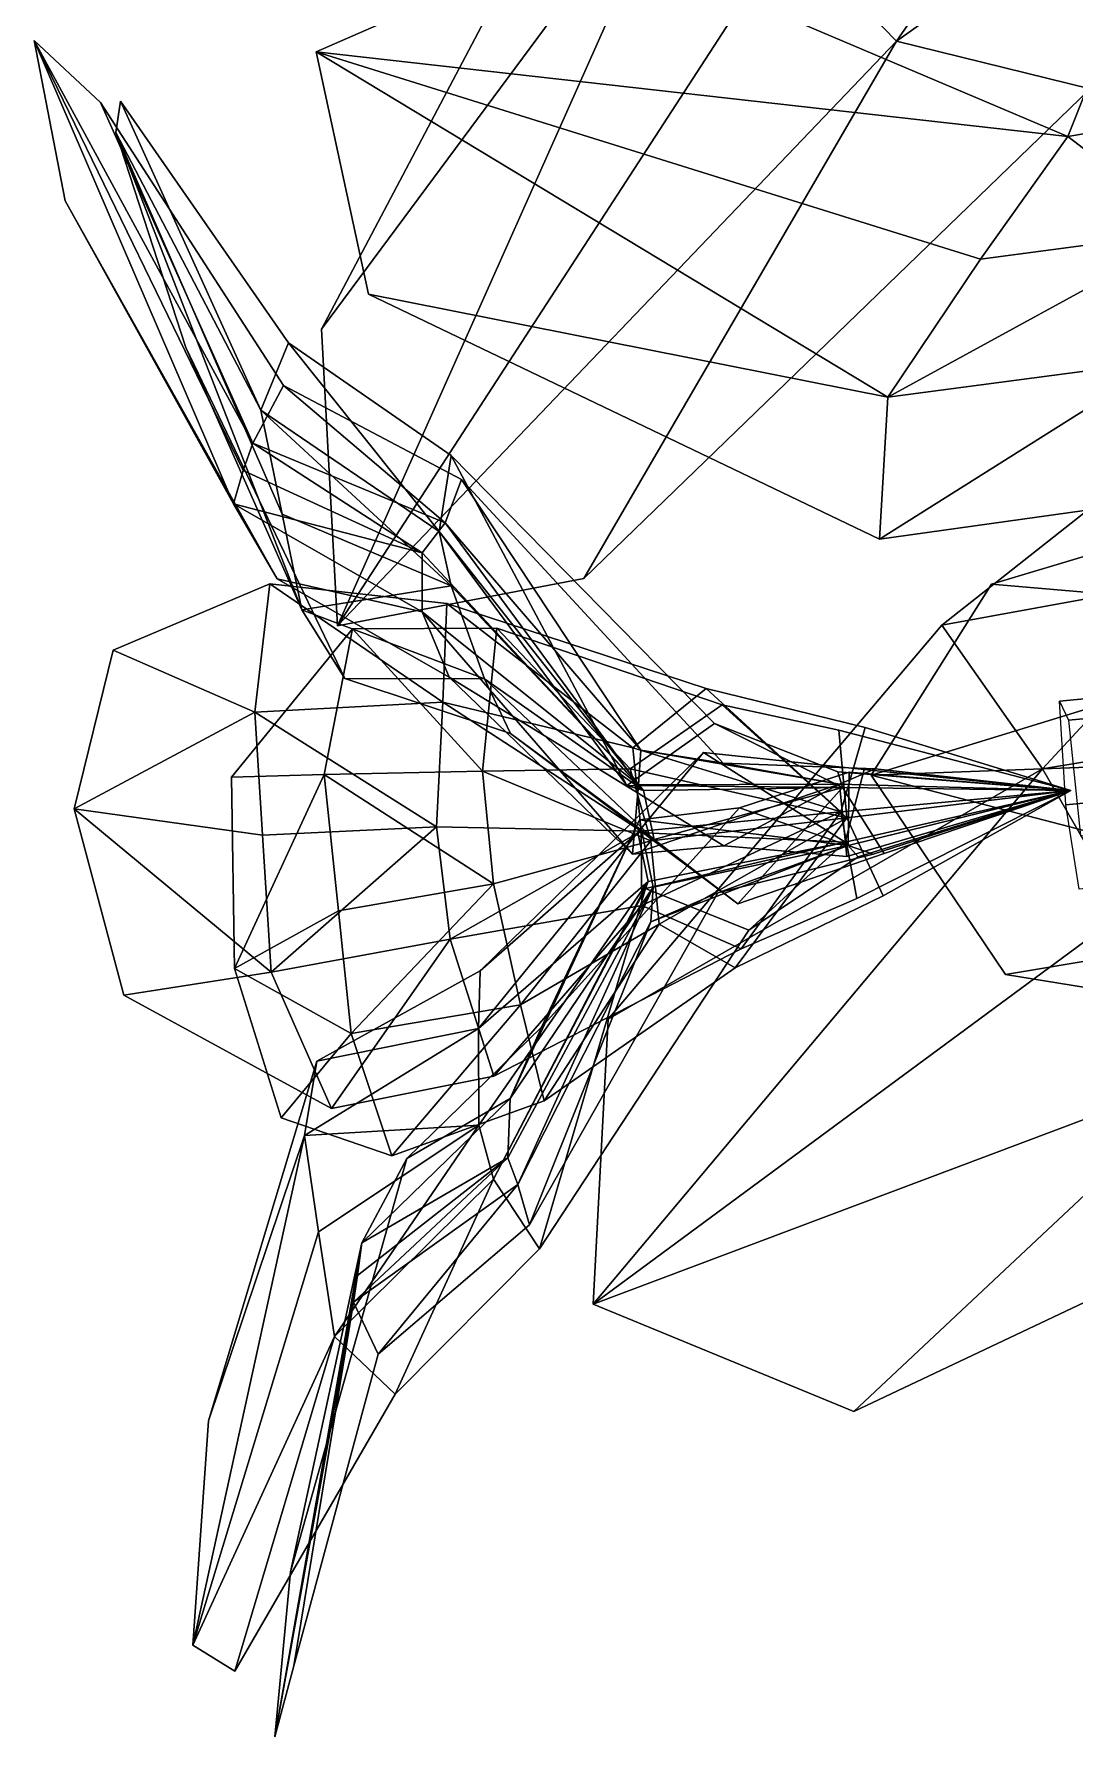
# Model space of a CAD drawing. Header units: metres. Extents: x -488 to 282, y -579 to 399.
# Drawn here: x -404.05 to -375.45, y -85.34 to -38.56 of the extents above; entities that cross this region are included whole.
import ezdxf

# ---------------------------------------------------------------- set-up
doc = ezdxf.new("R2010")
doc.units = ezdxf.units.M

msp = doc.modelspace()

# ---------------------------------------------------------------- linework, layer by layer
at = {"layer": 'coreopsi_1Pdcel', "color": 3}
for points in [[(-364.9411, -58.7016, 264.1075), (-375.6974, -59.7341, 263.4551), (-375.8724, -56.8852, 261.9443), (-365.5642, -55.9185, 262.5925)], [(-365.5642, -55.9185, 262.5925), (-375.8724, -56.8852, 261.9443), (-375.6254, -57.4067, 258.7669), (-365.5926, -56.4804, 259.4125)], [(-365.5926, -56.4804, 259.4125), (-375.6254, -57.4067, 258.7669), (-375.2955, -60.5827, 258.2843), (-364.9873, -59.616, 258.9325)], [(-364.5792, -61.02133, 261.8112), (-375.3355, -62.05378, 261.1589), (-375.6974, -59.7341, 263.4551), (-364.9411, -58.7016, 264.1075)]]:
    msp.add_3dface(points, dxfattribs=at)
at = {"layer": 'coreopsi_1Petal1', "color": 3}
for points in [[(-388.1517, -31.5052, 319.8664), (-396.1495, -46.6648, 324.4638), (-385.9224, -32.8687, 324.9709)], [(-388.1517, -31.5052, 319.8664), (-385.9224, -32.8687, 324.9709), (-396.1495, -46.6648, 324.4638)], [(-383.3131, -35.7159, 329.2098), (-380.3567, -38.754, 333.9284), (-376.0757, -32.5779, 325.2198)], [(-383.3131, -35.7159, 329.2098), (-376.0757, -32.5779, 325.2198), (-380.3567, -38.754, 333.9284)], [(-380.3567, -38.754, 333.9284), (-373.0414, -33.5395, 329.0947), (-376.0757, -32.5779, 325.2198)], [(-380.3567, -38.754, 333.9284), (-376.0757, -32.5779, 325.2198), (-373.0414, -33.5395, 329.0947)], [(-385.9224, -32.8687, 324.9709), (-396.1495, -46.6648, 324.4638), (-395.7099, -54.815, 330.5834)], [(-385.9224, -32.8687, 324.9709), (-395.7099, -54.815, 330.5834), (-396.1495, -46.6648, 324.4638)], [(-383.3131, -35.7159, 329.2098), (-385.9224, -32.8687, 324.9709), (-395.7099, -54.815, 330.5834)], [(-383.3131, -35.7159, 329.2098), (-395.7099, -54.815, 330.5834), (-385.9224, -32.8687, 324.9709)], [(-380.3567, -38.754, 333.9284), (-375.0287, -40.06314, 337.6182), (-373.0414, -33.5395, 329.0947)], [(-380.3567, -38.754, 333.9284), (-373.0414, -33.5395, 329.0947), (-375.0287, -40.06314, 337.6182)], [(-375.6471, -41.3728, 368.5661), (-388.8288, -35.7815, 370.6842), (-396.2972, -39.04853, 367.9615)], [(-375.6471, -41.3728, 368.5661), (-396.2972, -39.04853, 367.9615), (-388.8288, -35.7815, 370.6842)], [(-395.7099, -54.815, 330.5834), (-380.3567, -38.754, 333.9284), (-383.3131, -35.7159, 329.2098)], [(-395.7099, -54.815, 330.5834), (-383.3131, -35.7159, 329.2098), (-380.3567, -38.754, 333.9284)], [(-373.9499, -37.1177, 370.0999), (-388.8288, -35.7815, 370.6842), (-375.6471, -41.3728, 368.5661)], [(-373.9499, -37.1177, 370.0999), (-375.6471, -41.3728, 368.5661), (-388.8288, -35.7815, 370.6842)], [(-369.7207, -40.3629, 363.5027), (-373.9499, -37.1177, 370.0999), (-375.6471, -41.3728, 368.5661)], [(-369.7207, -40.3629, 363.5027), (-375.6471, -41.3728, 368.5661), (-373.9499, -37.1177, 370.0999)], [(-398.0403, -49.8007, 260.831), (-402.2292, -40.4396, 257.9576), (-404.0519, -38.735, 252.1469)], [(-398.0403, -49.8007, 260.831), (-404.0519, -38.735, 252.1469), (-402.2292, -40.4396, 257.9576)], [(-398.3022, -50.5526, 257.3665), (-398.0403, -49.8007, 260.831), (-404.0519, -38.735, 252.1469)], [(-398.3022, -50.5526, 257.3665), (-404.0519, -38.735, 252.1469), (-398.0403, -49.8007, 260.831)], [(-404.0519, -38.735, 252.1469), (-403.1974, -43.1363, 248.6176), (-398.574, -51.4642, 253.5512)], [(-404.0519, -38.735, 252.1469), (-398.574, -51.4642, 253.5512), (-403.1974, -43.1363, 248.6176)], [(-404.0519, -38.735, 252.1469), (-398.574, -51.4642, 253.5512), (-398.3022, -50.5526, 257.3665)], [(-404.0519, -38.735, 252.1469), (-398.3022, -50.5526, 257.3665), (-398.574, -51.4642, 253.5512)], [(-395.7099, -54.815, 330.5834), (-388.9485, -53.518, 336.6929), (-380.3567, -38.754, 333.9284)], [(-395.7099, -54.815, 330.5834), (-380.3567, -38.754, 333.9284), (-388.9485, -53.518, 336.6929)], [(-380.3567, -38.754, 333.9284), (-388.9485, -53.518, 336.6929), (-375.0287, -40.06314, 337.6182)], [(-380.3567, -38.754, 333.9284), (-375.0287, -40.06314, 337.6182), (-388.9485, -53.518, 336.6929)], [(-378.0411, -44.7443, 366.0678), (-375.6471, -41.3728, 368.5661), (-396.2972, -39.04853, 367.9615)], [(-378.0411, -44.7443, 366.0678), (-396.2972, -39.04853, 367.9615), (-375.6471, -41.3728, 368.5661)], [(-396.2972, -39.04853, 367.9615), (-394.863, -45.7021, 364.2459), (-380.5941, -48.5359, 363.2996)], [(-396.2972, -39.04853, 367.9615), (-380.5941, -48.5359, 363.2996), (-394.863, -45.7021, 364.2459)], [(-396.2972, -39.04853, 367.9615), (-380.5941, -48.5359, 363.2996), (-378.0411, -44.7443, 366.0678)], [(-396.2972, -39.04853, 367.9615), (-378.0411, -44.7443, 366.0678), (-380.5941, -48.5359, 363.2996)], [(-397.2007, -48.2133, 263.8989), (-402.2292, -40.4396, 257.9576), (-398.0403, -49.8007, 260.831)], [(-397.2007, -48.2133, 263.8989), (-398.0403, -49.8007, 260.831), (-402.2292, -40.4396, 257.9576)], [(-401.8026, -41.2603, 277.8899), (-401.6737, -40.407, 272.2495), (-397.8203, -48.895, 266.9416)], [(-401.8026, -41.2603, 277.8899), (-397.8203, -48.895, 266.9416), (-401.6737, -40.407, 272.2495)], [(-397.8203, -48.895, 266.9416), (-401.6737, -40.407, 272.2495), (-397.056, -47.04654, 263.3641)], [(-397.8203, -48.895, 266.9416), (-397.056, -47.04654, 263.3641), (-401.6737, -40.407, 272.2495)], [(-372.2475, -43.9719, 361.4522), (-369.7207, -40.3629, 363.5027), (-375.6471, -41.3728, 368.5661)], [(-372.2475, -43.9719, 361.4522), (-375.6471, -41.3728, 368.5661), (-369.7207, -40.3629, 363.5027)], [(-396.6978, -54.382, 271.9095), (-399.8851, -47.1699, 279.0692), (-401.8026, -41.2603, 277.8899)], [(-396.6978, -54.382, 271.9095), (-401.8026, -41.2603, 277.8899), (-399.8851, -47.1699, 279.0692)], [(-397.2351, -51.7508, 269.5805), (-396.6978, -54.382, 271.9095), (-401.8026, -41.2603, 277.8899)], [(-397.2351, -51.7508, 269.5805), (-401.8026, -41.2603, 277.8899), (-396.6978, -54.382, 271.9095)], [(-401.8026, -41.2603, 277.8899), (-397.8203, -48.895, 266.9416), (-397.2351, -51.7508, 269.5805)], [(-401.8026, -41.2603, 277.8899), (-397.2351, -51.7508, 269.5805), (-397.8203, -48.895, 266.9416)], [(-372.2475, -43.9719, 361.4522), (-375.6471, -41.3728, 368.5661), (-378.0411, -44.7443, 366.0678)], [(-372.2475, -43.9719, 361.4522), (-378.0411, -44.7443, 366.0678), (-375.6471, -41.3728, 368.5661)], [(-398.574, -51.4642, 253.5512), (-403.1974, -43.1363, 248.6176), (-397.3723, -53.5223, 250.2166)], [(-398.574, -51.4642, 253.5512), (-397.3723, -53.5223, 250.2166), (-403.1974, -43.1363, 248.6176)], [(-380.5941, -48.5359, 363.2996), (-373.0386, -47.5365, 359.3272), (-372.2475, -43.9719, 361.4522)], [(-380.5941, -48.5359, 363.2996), (-372.2475, -43.9719, 361.4522), (-373.0386, -47.5365, 359.3272)], [(-378.0411, -44.7443, 366.0678), (-380.5941, -48.5359, 363.2996), (-372.2475, -43.9719, 361.4522)], [(-378.0411, -44.7443, 366.0678), (-372.2475, -43.9719, 361.4522), (-380.5941, -48.5359, 363.2996)], [(-380.5941, -48.5359, 363.2996), (-394.863, -45.7021, 364.2459), (-380.8232, -52.4326, 359.3258)], [(-380.5941, -48.5359, 363.2996), (-380.8232, -52.4326, 359.3258), (-394.863, -45.7021, 364.2459)], [(-395.5091, -56.2603, 274.6837), (-399.8851, -47.1699, 279.0692), (-396.6978, -54.382, 271.9095)], [(-395.5091, -56.2603, 274.6837), (-396.6978, -54.382, 271.9095), (-399.8851, -47.1699, 279.0692)], [(-397.8203, -48.895, 266.9416), (-397.056, -47.04654, 263.3641), (-392.9184, -52.2234, 264.7314)], [(-397.8203, -48.895, 266.9416), (-392.9184, -52.2234, 264.7314), (-397.056, -47.04654, 263.3641)], [(-392.9184, -52.2234, 264.7314), (-397.056, -47.04654, 263.3641), (-392.5862, -50.1409, 261.3903)], [(-392.9184, -52.2234, 264.7314), (-392.5862, -50.1409, 261.3903), (-397.056, -47.04654, 263.3641)], [(-373.0386, -47.5365, 359.3272), (-380.8232, -52.4326, 359.3258), (-373.882, -51.4663, 355.7668)], [(-373.0386, -47.5365, 359.3272), (-373.882, -51.4663, 355.7668), (-380.8232, -52.4326, 359.3258)], [(-380.5941, -48.5359, 363.2996), (-380.8232, -52.4326, 359.3258), (-373.0386, -47.5365, 359.3272)], [(-380.5941, -48.5359, 363.2996), (-373.0386, -47.5365, 359.3272), (-380.8232, -52.4326, 359.3258)], [(-392.7533, -51.987, 261.6782), (-397.2007, -48.2133, 263.8989), (-398.0403, -49.8007, 260.831)], [(-392.7533, -51.987, 261.6782), (-398.0403, -49.8007, 260.831), (-397.2007, -48.2133, 263.8989)], [(-392.3088, -50.7939, 264.0891), (-397.2007, -48.2133, 263.8989), (-392.7533, -51.987, 261.6782)], [(-392.3088, -50.7939, 264.0891), (-392.7533, -51.987, 261.6782), (-397.2007, -48.2133, 263.8989)], [(-397.8203, -48.895, 266.9416), (-392.9184, -52.2234, 264.7314), (-392.5886, -53.7144, 267.4391)], [(-397.8203, -48.895, 266.9416), (-392.5886, -53.7144, 267.4391), (-392.9184, -52.2234, 264.7314)], [(-397.2351, -51.7508, 269.5805), (-397.8203, -48.895, 266.9416), (-392.5886, -53.7144, 267.4391)], [(-397.2351, -51.7508, 269.5805), (-392.5886, -53.7144, 267.4391), (-397.8203, -48.895, 266.9416)], [(-393.3908, -52.8138, 258.2583), (-398.0403, -49.8007, 260.831), (-398.3022, -50.5526, 257.3665)], [(-393.3908, -52.8138, 258.2583), (-398.3022, -50.5526, 257.3665), (-398.0403, -49.8007, 260.831)], [(-393.3908, -52.8138, 258.2583), (-392.7533, -51.987, 261.6782), (-398.0403, -49.8007, 260.831)], [(-393.3908, -52.8138, 258.2583), (-398.0403, -49.8007, 260.831), (-392.7533, -51.987, 261.6782)], [(-392.9184, -52.2234, 264.7314), (-392.5862, -50.1409, 261.3903), (-387.7623, -59.2054, 260.3137)], [(-392.9184, -52.2234, 264.7314), (-387.7623, -59.2054, 260.3137), (-392.5862, -50.1409, 261.3903)], [(-387.7623, -59.2054, 260.3137), (-392.5862, -50.1409, 261.3903), (-385.3549, -57.5034, 259.2556)], [(-387.7623, -59.2054, 260.3137), (-385.3549, -57.5034, 259.2556), (-392.5862, -50.1409, 261.3903)], [(-373.6002, -50.4621, 356.3882), (-379.1101, -54.7967, 359.1115), (-371.3753, -53.3891, 355.9283)], [(-373.6002, -50.4621, 356.3882), (-371.3753, -53.3891, 355.9283), (-379.1101, -54.7967, 359.1115)], [(-367.1362, -50.4951, 277.1347), (-377.7442, -53.6766, 270.8091), (-366.9704, -54.5971, 276.7716)], [(-367.1362, -50.4951, 277.1347), (-366.9704, -54.5971, 276.7716), (-377.7442, -53.6766, 270.8091)], [(-398.3022, -50.5526, 257.3665), (-398.574, -51.4642, 253.5512), (-393.3908, -52.8138, 258.2583)], [(-398.3022, -50.5526, 257.3665), (-393.3908, -52.8138, 258.2583), (-398.574, -51.4642, 253.5512)], [(-387.38, -58.2307, 263.0989), (-392.3088, -50.7939, 264.0891), (-392.7533, -51.987, 261.6782)], [(-387.38, -58.2307, 263.0989), (-392.7533, -51.987, 261.6782), (-392.3088, -50.7939, 264.0891)], [(-385.1161, -58.5884, 264.8935), (-392.3088, -50.7939, 264.0891), (-387.38, -58.2307, 263.0989)], [(-385.1161, -58.5884, 264.8935), (-387.38, -58.2307, 263.0989), (-392.3088, -50.7939, 264.0891)], [(-398.574, -51.4642, 253.5512), (-397.3723, -53.5223, 250.2166), (-393.3828, -54.4344, 255.6056)], [(-398.574, -51.4642, 253.5512), (-393.3828, -54.4344, 255.6056), (-397.3723, -53.5223, 250.2166)], [(-398.574, -51.4642, 253.5512), (-393.3828, -54.4344, 255.6056), (-393.3908, -52.8138, 258.2583)], [(-398.574, -51.4642, 253.5512), (-393.3908, -52.8138, 258.2583), (-393.3828, -54.4344, 255.6056)], [(-392.5886, -53.7144, 267.4391), (-396.6978, -54.382, 271.9095), (-397.2351, -51.7508, 269.5805)], [(-392.5886, -53.7144, 267.4391), (-397.2351, -51.7508, 269.5805), (-396.6978, -54.382, 271.9095)], [(-387.4391, -59.189, 260.9942), (-392.7533, -51.987, 261.6782), (-393.3908, -52.8138, 258.2583)], [(-387.4391, -59.189, 260.9942), (-393.3908, -52.8138, 258.2583), (-392.7533, -51.987, 261.6782)], [(-387.3036, -59.3411, 262.5441), (-392.9184, -52.2234, 264.7314), (-387.7623, -59.2054, 260.3137)], [(-387.3036, -59.3411, 262.5441), (-387.7623, -59.2054, 260.3137), (-392.9184, -52.2234, 264.7314)], [(-392.5886, -53.7144, 267.4391), (-392.9184, -52.2234, 264.7314), (-387.3036, -59.3411, 262.5441)], [(-392.5886, -53.7144, 267.4391), (-387.3036, -59.3411, 262.5441), (-392.9184, -52.2234, 264.7314)], [(-387.38, -58.2307, 263.0989), (-392.7533, -51.987, 261.6782), (-387.4391, -59.189, 260.9942)], [(-387.38, -58.2307, 263.0989), (-387.4391, -59.189, 260.9942), (-392.7533, -51.987, 261.6782)], [(-393.3908, -52.8138, 258.2583), (-393.3828, -54.4344, 255.6056), (-387.4391, -59.189, 260.9942)], [(-393.3908, -52.8138, 258.2583), (-387.4391, -59.189, 260.9942), (-393.3828, -54.4344, 255.6056)], [(-397.5706, -53.6623, 251.4852), (-401.8785, -55.4888, 241.5292), (-397.9814, -57.1882, 251.2944)], [(-397.5706, -53.6623, 251.4852), (-397.9814, -57.1882, 251.2944), (-401.8785, -55.4888, 241.5292)], [(-392.8228, -56.918, 253.8957), (-397.5706, -53.6623, 251.4852), (-397.9814, -57.1882, 251.2944)], [(-392.8228, -56.918, 253.8957), (-397.9814, -57.1882, 251.2944), (-397.5706, -53.6623, 251.4852)], [(-392.7129, -54.2001, 254.0812), (-397.5706, -53.6623, 251.4852), (-392.8228, -56.918, 253.8957)], [(-392.7129, -54.2001, 254.0812), (-392.8228, -56.918, 253.8957), (-397.5706, -53.6623, 251.4852)], [(-393.3828, -54.4344, 255.6056), (-397.3723, -53.5223, 250.2166), (-392.6433, -56.2246, 252.162)], [(-393.3828, -54.4344, 255.6056), (-392.6433, -56.2246, 252.162), (-397.3723, -53.5223, 250.2166)], [(-392.5886, -53.7144, 267.4391), (-391.6724, -56.2744, 269.7613), (-396.6978, -54.382, 271.9095)], [(-392.5886, -53.7144, 267.4391), (-396.6978, -54.382, 271.9095), (-391.6724, -56.2744, 269.7613)], [(-387.3036, -59.3411, 262.5441), (-391.6724, -56.2744, 269.7613), (-392.5886, -53.7144, 267.4391)], [(-387.3036, -59.3411, 262.5441), (-392.5886, -53.7144, 267.4391), (-391.6724, -56.2744, 269.7613)], [(-366.9704, -54.5971, 276.7716), (-377.7442, -53.6766, 270.8091), (-381.0534, -58.9203, 266.8964)], [(-366.9704, -54.5971, 276.7716), (-381.0534, -58.9203, 266.8964), (-377.7442, -53.6766, 270.8091)], [(-371.3753, -53.3891, 355.9283), (-379.1101, -54.7967, 359.1115), (-376.3409, -58.7456, 358.8322)], [(-371.3753, -53.3891, 355.9283), (-376.3409, -58.7456, 358.8322), (-379.1101, -54.7967, 359.1115)], [(-369.2403, -57.576, 354.6929), (-371.3753, -53.3891, 355.9283), (-376.3409, -58.7456, 358.8322)], [(-369.2403, -57.576, 354.6929), (-376.3409, -58.7456, 358.8322), (-371.3753, -53.3891, 355.9283)], [(-387.6017, -58.1681, 260.3027), (-392.7129, -54.2001, 254.0812), (-392.8228, -56.918, 253.8957)], [(-387.6017, -58.1681, 260.3027), (-392.8228, -56.918, 253.8957), (-392.7129, -54.2001, 254.0812)], [(-385.5874, -56.5348, 261.6253), (-392.7129, -54.2001, 254.0812), (-387.6017, -58.1681, 260.3027)], [(-385.5874, -56.5348, 261.6253), (-387.6017, -58.1681, 260.3027), (-392.7129, -54.2001, 254.0812)], [(-391.6724, -56.2744, 269.7613), (-395.5091, -56.2603, 274.6837), (-396.6978, -54.382, 271.9095)], [(-391.6724, -56.2744, 269.7613), (-396.6978, -54.382, 271.9095), (-395.5091, -56.2603, 274.6837)], [(-387.4391, -59.189, 260.9942), (-393.3828, -54.4344, 255.6056), (-387.6038, -61.09116, 259.7458)], [(-387.4391, -59.189, 260.9942), (-387.6038, -61.09116, 259.7458), (-393.3828, -54.4344, 255.6056)], [(-393.3828, -54.4344, 255.6056), (-392.6433, -56.2246, 252.162), (-387.6038, -61.09116, 259.7458)], [(-393.3828, -54.4344, 255.6056), (-387.6038, -61.09116, 259.7458), (-392.6433, -56.2246, 252.162)], [(-366.9182, -58.4006, 275.1852), (-366.9704, -54.5971, 276.7716), (-381.0534, -58.9203, 266.8964)], [(-366.9182, -58.4006, 275.1852), (-381.0534, -58.9203, 266.8964), (-366.9704, -54.5971, 276.7716)], [(-396.0796, -58.9045, 275.6281), (-398.6227, -58.9742, 286.0491), (-395.3011, -54.8986, 275.2457)], [(-396.0796, -58.9045, 275.6281), (-395.3011, -54.8986, 275.2457), (-398.6227, -58.9742, 286.0491)], [(-396.0796, -58.9045, 275.6281), (-395.3011, -54.8986, 275.2457), (-391.7268, -58.8151, 271.0415)], [(-396.0796, -58.9045, 275.6281), (-391.7268, -58.8151, 271.0415), (-395.3011, -54.8986, 275.2457)], [(-391.7268, -58.8151, 271.0415), (-395.3011, -54.8986, 275.2457), (-391.3366, -54.8835, 271.0347)], [(-391.7268, -58.8151, 271.0415), (-391.3366, -54.8835, 271.0347), (-395.3011, -54.8986, 275.2457)], [(-391.7268, -58.8151, 271.0415), (-391.3366, -54.8835, 271.0347), (-387.6679, -58.7419, 262.1889)], [(-391.7268, -58.8151, 271.0415), (-387.6679, -58.7419, 262.1889), (-391.3366, -54.8835, 271.0347)], [(-387.6679, -58.7419, 262.1889), (-391.3366, -54.8835, 271.0347), (-385.1397, -56.9877, 262.7747)], [(-387.6679, -58.7419, 262.1889), (-385.1397, -56.9877, 262.7747), (-391.3366, -54.8835, 271.0347)], [(-379.1101, -54.7967, 359.1115), (-388.2783, -65.6205, 354.3889), (-376.3409, -58.7456, 358.8322)], [(-379.1101, -54.7967, 359.1115), (-376.3409, -58.7456, 358.8322), (-388.2783, -65.6205, 354.3889)], [(-397.9814, -57.1882, 251.2944), (-401.8785, -55.4888, 241.5292), (-402.9475, -59.8456, 237.0719)], [(-397.9814, -57.1882, 251.2944), (-402.9475, -59.8456, 237.0719), (-401.8785, -55.4888, 241.5292)], [(-390.9584, -57.7748, 271.9228), (-395.5091, -56.2603, 274.6837), (-391.6724, -56.2744, 269.7613)], [(-390.9584, -57.7748, 271.9228), (-391.6724, -56.2744, 269.7613), (-395.5091, -56.2603, 274.6837)], [(-387.6038, -61.09116, 259.7458), (-392.6433, -56.2246, 252.162), (-385.1008, -60.8626, 257.8764)], [(-387.6038, -61.09116, 259.7458), (-385.1008, -60.8626, 257.8764), (-392.6433, -56.2246, 252.162)], [(-387.0164, -60.6882, 264.4027), (-391.6724, -56.2744, 269.7613), (-387.3036, -59.3411, 262.5441)], [(-387.0164, -60.6882, 264.4027), (-387.3036, -59.3411, 262.5441), (-391.6724, -56.2744, 269.7613)], [(-387.0164, -60.6882, 264.4027), (-390.9584, -57.7748, 271.9228), (-391.6724, -56.2744, 269.7613)], [(-387.0164, -60.6882, 264.4027), (-391.6724, -56.2744, 269.7613), (-390.9584, -57.7748, 271.9228)], [(-381.8811, -59.93, 260.2861), (-385.5874, -56.5348, 261.6253), (-387.6017, -58.1681, 260.3027)], [(-381.8811, -59.93, 260.2861), (-387.6017, -58.1681, 260.3027), (-385.5874, -56.5348, 261.6253)], [(-381.2153, -57.6074, 261.1248), (-385.5874, -56.5348, 261.6253), (-381.8811, -59.93, 260.2861)], [(-381.2153, -57.6074, 261.1248), (-381.8811, -59.93, 260.2861), (-385.5874, -56.5348, 261.6253)], [(-392.9969, -60.3425, 252.882), (-392.8228, -56.918, 253.8957), (-397.9814, -57.1882, 251.2944)], [(-392.9969, -60.3425, 252.882), (-397.9814, -57.1882, 251.2944), (-392.8228, -56.918, 253.8957)], [(-387.3726, -60.46, 260.0865), (-392.8228, -56.918, 253.8957), (-392.9969, -60.3425, 252.882)], [(-387.3726, -60.46, 260.0865), (-392.9969, -60.3425, 252.882), (-392.8228, -56.918, 253.8957)], [(-387.6017, -58.1681, 260.3027), (-392.8228, -56.918, 253.8957), (-387.3726, -60.46, 260.0865)], [(-387.6017, -58.1681, 260.3027), (-387.3726, -60.46, 260.0865), (-392.8228, -56.918, 253.8957)], [(-387.6679, -58.7419, 262.1889), (-385.1397, -56.9877, 262.7747), (-381.7222, -60.08837, 262.1329)], [(-387.6679, -58.7419, 262.1889), (-381.7222, -60.08837, 262.1329), (-385.1397, -56.9877, 262.7747)], [(-381.7222, -60.08837, 262.1329), (-385.1397, -56.9877, 262.7747), (-381.9372, -57.6864, 261.1977)], [(-381.7222, -60.08837, 262.1329), (-381.9372, -57.6864, 261.1977), (-385.1397, -56.9877, 262.7747)], [(-397.7783, -60.5687, 250.214), (-397.9814, -57.1882, 251.2944), (-402.9475, -59.8456, 237.0719)], [(-397.7783, -60.5687, 250.214), (-402.9475, -59.8456, 237.0719), (-397.9814, -57.1882, 251.2944)], [(-392.9969, -60.3425, 252.882), (-397.9814, -57.1882, 251.2944), (-397.7783, -60.5687, 250.214)], [(-392.9969, -60.3425, 252.882), (-397.7783, -60.5687, 250.214), (-397.9814, -57.1882, 251.2944)], [(-387.7623, -59.2054, 260.3137), (-385.3549, -57.5034, 259.2556), (-381.8398, -59.2594, 261.7588)], [(-387.7623, -59.2054, 260.3137), (-381.8398, -59.2594, 261.7588), (-385.3549, -57.5034, 259.2556)], [(-381.8398, -59.2594, 261.7588), (-385.3549, -57.5034, 259.2556), (-381.9674, -58.828, 259.2117)], [(-381.8398, -59.2594, 261.7588), (-381.9674, -58.828, 259.2117), (-385.3549, -57.5034, 259.2556)], [(-384.7177, -62.4511, 264.6894), (-390.9584, -57.7748, 271.9228), (-387.0164, -60.6882, 264.4027)], [(-384.7177, -62.4511, 264.6894), (-387.0164, -60.6882, 264.4027), (-390.9584, -57.7748, 271.9228)], [(-381.7222, -60.08837, 262.1329), (-381.9372, -57.6864, 261.1977), (-375.565, -59.3406, 260.7301)], [(-381.7222, -60.08837, 262.1329), (-375.565, -59.3406, 260.7301), (-381.9372, -57.6864, 261.1977)], [(-375.565, -59.3406, 260.7301), (-381.2153, -57.6074, 261.1248), (-381.8811, -59.93, 260.2861)], [(-375.565, -59.3406, 260.7301), (-381.8811, -59.93, 260.2861), (-381.2153, -57.6074, 261.1248)], [(-369.2403, -57.576, 354.6929), (-376.3409, -58.7456, 358.8322), (-374.0779, -62.6727, 357.1601)], [(-369.2403, -57.576, 354.6929), (-374.0779, -62.6727, 357.1601), (-376.3409, -58.7456, 358.8322)], [(-385.6583, -58.2932, 258.2501), (-391.793, -64.2962, 251.9678), (-387.4636, -60.4961, 258.8521)], [(-385.6583, -58.2932, 258.2501), (-387.4636, -60.4961, 258.8521), (-391.793, -64.2962, 251.9678)], [(-381.8811, -59.93, 260.2861), (-387.6017, -58.1681, 260.3027), (-387.3726, -60.46, 260.0865)], [(-381.8811, -59.93, 260.2861), (-387.3726, -60.46, 260.0865), (-387.6017, -58.1681, 260.3027)], [(-381.7635, -60.7589, 260.6602), (-385.6583, -58.2932, 258.2501), (-387.4636, -60.4961, 258.8521)], [(-381.7635, -60.7589, 260.6602), (-387.4636, -60.4961, 258.8521), (-385.6583, -58.2932, 258.2501)], [(-381.921, -59.1683, 260.83), (-387.38, -58.2307, 263.0989), (-387.4391, -59.189, 260.9942)], [(-381.921, -59.1683, 260.83), (-387.4391, -59.189, 260.9942), (-387.38, -58.2307, 263.0989)], [(-381.921, -59.1683, 260.83), (-385.1161, -58.5884, 264.8935), (-387.38, -58.2307, 263.0989)], [(-381.921, -59.1683, 260.83), (-387.38, -58.2307, 263.0989), (-385.1161, -58.5884, 264.8935)], [(-381.2433, -58.7645, 259.1458), (-385.6583, -58.2932, 258.2501), (-381.7635, -60.7589, 260.6602)], [(-381.2433, -58.7645, 259.1458), (-381.7635, -60.7589, 260.6602), (-385.6583, -58.2932, 258.2501)], [(-381.0534, -58.9203, 266.8964), (-366.7851, -62.6294, 273.4874), (-366.9182, -58.4006, 275.1852)], [(-381.0534, -58.9203, 266.8964), (-366.9182, -58.4006, 275.1852), (-366.7851, -62.6294, 273.4874)], [(-398.5429, -64.2342, 288.259), (-398.6227, -58.9742, 286.0491), (-396.0796, -58.9045, 275.6281)], [(-398.5429, -64.2342, 288.259), (-396.0796, -58.9045, 275.6281), (-398.6227, -58.9742, 286.0491)], [(-398.5429, -64.2342, 288.259), (-396.0796, -58.9045, 275.6281), (-395.6884, -62.651, 274.5002)], [(-398.5429, -64.2342, 288.259), (-395.6884, -62.651, 274.5002), (-396.0796, -58.9045, 275.6281)], [(-396.0796, -58.9045, 275.6281), (-391.7268, -58.8151, 271.0415), (-391.4261, -61.9077, 271.1371)], [(-396.0796, -58.9045, 275.6281), (-391.4261, -61.9077, 271.1371), (-391.7268, -58.8151, 271.0415)], [(-395.6884, -62.651, 274.5002), (-396.0796, -58.9045, 275.6281), (-391.4261, -61.9077, 271.1371)], [(-395.6884, -62.651, 274.5002), (-391.4261, -61.9077, 271.1371), (-396.0796, -58.9045, 275.6281)], [(-387.1074, -60.7243, 263.1684), (-391.7268, -58.8151, 271.0415), (-387.6679, -58.7419, 262.1889)], [(-387.1074, -60.7243, 263.1684), (-387.6679, -58.7419, 262.1889), (-391.7268, -58.8151, 271.0415)], [(-391.4261, -61.9077, 271.1371), (-391.7268, -58.8151, 271.0415), (-387.1074, -60.7243, 263.1684)], [(-391.4261, -61.9077, 271.1371), (-387.1074, -60.7243, 263.1684), (-391.7268, -58.8151, 271.0415)], [(-376.3409, -58.7456, 358.8322), (-388.2783, -65.6205, 354.3889), (-388.6926, -73.45, 350.869)], [(-376.3409, -58.7456, 358.8322), (-388.6926, -73.45, 350.869), (-388.2783, -65.6205, 354.3889)], [(-374.0779, -62.6727, 357.1601), (-376.3409, -58.7456, 358.8322), (-388.6926, -73.45, 350.869)], [(-374.0779, -62.6727, 357.1601), (-388.6926, -73.45, 350.869), (-376.3409, -58.7456, 358.8322)], [(-387.1074, -60.7243, 263.1684), (-387.6679, -58.7419, 262.1889), (-381.7222, -60.08837, 262.1329)], [(-387.1074, -60.7243, 263.1684), (-381.7222, -60.08837, 262.1329), (-387.6679, -58.7419, 262.1889)], [(-380.9374, -58.7458, 263.1528), (-385.1161, -58.5884, 264.8935), (-381.921, -59.1683, 260.83)], [(-380.9374, -58.7458, 263.1528), (-381.921, -59.1683, 260.83), (-385.1161, -58.5884, 264.8935)], [(-381.6823, -60.85, 261.589), (-384.6642, -59.8163, 265.0161), (-381.6585, -58.839, 263.2155)], [(-381.6823, -60.85, 261.589), (-381.6585, -58.839, 263.2155), (-384.6642, -59.8163, 265.0161)], [(-381.8398, -59.2594, 261.7588), (-381.9674, -58.828, 259.2117), (-375.565, -59.3406, 260.7301)], [(-381.8398, -59.2594, 261.7588), (-375.565, -59.3406, 260.7301), (-381.9674, -58.828, 259.2117)], [(-375.565, -59.3406, 260.7301), (-380.9374, -58.7458, 263.1528), (-381.921, -59.1683, 260.83)], [(-375.565, -59.3406, 260.7301), (-381.921, -59.1683, 260.83), (-380.9374, -58.7458, 263.1528)], [(-375.565, -59.3406, 260.7301), (-381.2433, -58.7645, 259.1458), (-381.7635, -60.7589, 260.6602)], [(-375.565, -59.3406, 260.7301), (-381.7635, -60.7589, 260.6602), (-381.2433, -58.7645, 259.1458)], [(-381.6823, -60.85, 261.589), (-381.6585, -58.839, 263.2155), (-375.565, -59.3406, 260.7301)], [(-381.6823, -60.85, 261.589), (-375.565, -59.3406, 260.7301), (-381.6585, -58.839, 263.2155)], [(-381.0534, -58.9203, 266.8964), (-377.3546, -64.3979, 267.1764), (-366.7851, -62.6294, 273.4874)], [(-381.0534, -58.9203, 266.8964), (-366.7851, -62.6294, 273.4874), (-377.3546, -64.3979, 267.1764)], [(-387.3036, -59.3411, 262.5441), (-387.7623, -59.2054, 260.3137), (-381.8398, -59.2594, 261.7588)], [(-387.3036, -59.3411, 262.5441), (-381.8398, -59.2594, 261.7588), (-387.7623, -59.2054, 260.3137)], [(-387.4391, -59.189, 260.9942), (-387.6038, -61.09116, 259.7458), (-381.921, -59.1683, 260.83)], [(-387.4391, -59.189, 260.9942), (-381.921, -59.1683, 260.83), (-387.6038, -61.09116, 259.7458)], [(-387.6038, -61.09116, 259.7458), (-385.1008, -60.8626, 257.8764), (-381.921, -59.1683, 260.83)], [(-387.6038, -61.09116, 259.7458), (-381.921, -59.1683, 260.83), (-385.1008, -60.8626, 257.8764)], [(-381.8398, -59.2594, 261.7588), (-387.0164, -60.6882, 264.4027), (-387.3036, -59.3411, 262.5441)], [(-381.8398, -59.2594, 261.7588), (-387.3036, -59.3411, 262.5441), (-387.0164, -60.6882, 264.4027)], [(-381.8398, -59.2594, 261.7588), (-384.7177, -62.4511, 264.6894), (-387.0164, -60.6882, 264.4027)], [(-381.8398, -59.2594, 261.7588), (-387.0164, -60.6882, 264.4027), (-384.7177, -62.4511, 264.6894)], [(-381.921, -59.1683, 260.83), (-385.1008, -60.8626, 257.8764), (-381.7199, -61.1552, 259.1862)], [(-381.921, -59.1683, 260.83), (-381.7199, -61.1552, 259.1862), (-385.1008, -60.8626, 257.8764)], [(-380.6884, -61.07468, 263.1447), (-384.7177, -62.4511, 264.6894), (-381.8398, -59.2594, 261.7588)], [(-380.6884, -61.07468, 263.1447), (-381.8398, -59.2594, 261.7588), (-384.7177, -62.4511, 264.6894)], [(-381.921, -59.1683, 260.83), (-381.7199, -61.1552, 259.1862), (-375.565, -59.3406, 260.7301)], [(-381.921, -59.1683, 260.83), (-375.565, -59.3406, 260.7301), (-381.7199, -61.1552, 259.1862)], [(-381.8811, -59.93, 260.2861), (-381.4413, -62.3078, 261.204), (-375.565, -59.3406, 260.7301)], [(-381.8811, -59.93, 260.2861), (-375.565, -59.3406, 260.7301), (-381.4413, -62.3078, 261.204)], [(-375.565, -59.3406, 260.7301), (-380.6884, -61.07468, 263.1447), (-381.8398, -59.2594, 261.7588)], [(-375.565, -59.3406, 260.7301), (-381.8398, -59.2594, 261.7588), (-380.6884, -61.07468, 263.1447)], [(-381.7635, -60.7589, 260.6602), (-381.411, -61.1662, 263.19), (-375.565, -59.3406, 260.7301)], [(-381.7635, -60.7589, 260.6602), (-375.565, -59.3406, 260.7301), (-381.411, -61.1662, 263.19)], [(-375.565, -59.3406, 260.7301), (-380.7164, -62.2318, 261.1656), (-381.7222, -60.08837, 262.1329)], [(-375.565, -59.3406, 260.7301), (-381.7222, -60.08837, 262.1329), (-380.7164, -62.2318, 261.1656)], [(-375.565, -59.3406, 260.7301), (-380.9943, -61.0934, 259.1377), (-381.6823, -60.85, 261.589)], [(-375.565, -59.3406, 260.7301), (-381.6823, -60.85, 261.589), (-380.9943, -61.0934, 259.1377)], [(-402.9475, -59.8456, 237.0719), (-401.5822, -64.9679, 239.1829), (-397.537, -64.3313, 249.0976)], [(-402.9475, -59.8456, 237.0719), (-397.537, -64.3313, 249.0976), (-401.5822, -64.9679, 239.1829)], [(-402.9475, -59.8456, 237.0719), (-397.537, -64.3313, 249.0976), (-397.7783, -60.5687, 250.214)], [(-402.9475, -59.8456, 237.0719), (-397.7783, -60.5687, 250.214), (-397.537, -64.3313, 249.0976)], [(-387.4122, -60.1506, 263.5503), (-390.108, -65.8464, 271.7287), (-384.6642, -59.8163, 265.0161)], [(-387.4122, -60.1506, 263.5503), (-384.6642, -59.8163, 265.0161), (-390.108, -65.8464, 271.7287)], [(-387.4122, -60.1506, 263.5503), (-384.6642, -59.8163, 265.0161), (-381.6823, -60.85, 261.589)], [(-387.4122, -60.1506, 263.5503), (-381.6823, -60.85, 261.589), (-384.6642, -59.8163, 265.0161)], [(-397.7783, -60.5687, 250.214), (-397.537, -64.3313, 249.0976), (-392.9969, -60.3425, 252.882)], [(-397.7783, -60.5687, 250.214), (-392.9969, -60.3425, 252.882), (-397.537, -64.3313, 249.0976)], [(-397.537, -64.3313, 249.0976), (-392.6212, -63.427, 252.9718), (-392.9969, -60.3425, 252.882)], [(-397.537, -64.3313, 249.0976), (-392.9969, -60.3425, 252.882), (-392.6212, -63.427, 252.9718)], [(-392.9969, -60.3425, 252.882), (-392.6212, -63.427, 252.9718), (-387.3726, -60.46, 260.0865)], [(-392.9969, -60.3425, 252.882), (-387.3726, -60.46, 260.0865), (-392.6212, -63.427, 252.9718)], [(-387.0409, -61.9953, 262.2607), (-390.9652, -67.8077, 268.4077), (-387.4122, -60.1506, 263.5503)], [(-387.0409, -61.9953, 262.2607), (-387.4122, -60.1506, 263.5503), (-390.9652, -67.8077, 268.4077)], [(-390.9652, -67.8077, 268.4077), (-390.108, -65.8464, 271.7287), (-387.4122, -60.1506, 263.5503)], [(-390.9652, -67.8077, 268.4077), (-387.4122, -60.1506, 263.5503), (-390.108, -65.8464, 271.7287)], [(-387.0409, -61.9953, 262.2607), (-387.4122, -60.1506, 263.5503), (-381.6823, -60.85, 261.589)], [(-387.0409, -61.9953, 262.2607), (-381.6823, -60.85, 261.589), (-387.4122, -60.1506, 263.5503)], [(-387.3726, -60.46, 260.0865), (-387.3481, -62.4999, 261.1072), (-381.8811, -59.93, 260.2861)], [(-387.3726, -60.46, 260.0865), (-381.8811, -59.93, 260.2861), (-387.3481, -62.4999, 261.1072)], [(-387.3481, -62.4999, 261.1072), (-384.6253, -63.6912, 260.1178), (-381.8811, -59.93, 260.2861)], [(-387.3481, -62.4999, 261.1072), (-381.8811, -59.93, 260.2861), (-384.6253, -63.6912, 260.1178)], [(-381.7222, -60.08837, 262.1329), (-386.8783, -63.01622, 262.9521), (-387.1074, -60.7243, 263.1684)], [(-381.7222, -60.08837, 262.1329), (-387.1074, -60.7243, 263.1684), (-386.8783, -63.01622, 262.9521)], [(-381.7222, -60.08837, 262.1329), (-384.7886, -64.2096, 261.3142), (-386.8783, -63.01622, 262.9521)], [(-381.7222, -60.08837, 262.1329), (-386.8783, -63.01622, 262.9521), (-384.7886, -64.2096, 261.3142)], [(-380.7164, -62.2318, 261.1656), (-384.7886, -64.2096, 261.3142), (-381.7222, -60.08837, 262.1329)], [(-380.7164, -62.2318, 261.1656), (-381.7222, -60.08837, 262.1329), (-384.7886, -64.2096, 261.3142)], [(-381.8811, -59.93, 260.2861), (-384.6253, -63.6912, 260.1178), (-381.4413, -62.3078, 261.204)], [(-381.8811, -59.93, 260.2861), (-381.4413, -62.3078, 261.204), (-384.6253, -63.6912, 260.1178)], [(-387.3726, -60.46, 260.0865), (-392.6212, -63.427, 252.9718), (-387.3481, -62.4999, 261.1072)], [(-387.3726, -60.46, 260.0865), (-387.3481, -62.4999, 261.1072), (-392.6212, -63.427, 252.9718)], [(-387.4636, -60.4961, 258.8521), (-391.8398, -65.8782, 254.1879), (-387.1763, -61.8432, 260.7108)], [(-387.4636, -60.4961, 258.8521), (-387.1763, -61.8432, 260.7108), (-391.8398, -65.8782, 254.1879)], [(-387.4636, -60.4961, 258.8521), (-391.793, -64.2962, 251.9678), (-391.8398, -65.8782, 254.1879)], [(-387.4636, -60.4961, 258.8521), (-391.8398, -65.8782, 254.1879), (-391.793, -64.2962, 251.9678)], [(-387.1074, -60.7243, 263.1684), (-390.6894, -65.2346, 270.0534), (-391.4261, -61.9077, 271.1371)], [(-387.1074, -60.7243, 263.1684), (-391.4261, -61.9077, 271.1371), (-390.6894, -65.2346, 270.0534)], [(-386.8783, -63.01622, 262.9521), (-390.6894, -65.2346, 270.0534), (-387.1074, -60.7243, 263.1684)], [(-386.8783, -63.01622, 262.9521), (-387.1074, -60.7243, 263.1684), (-390.6894, -65.2346, 270.0534)], [(-381.7635, -60.7589, 260.6602), (-387.4636, -60.4961, 258.8521), (-387.1763, -61.8432, 260.7108)], [(-381.7635, -60.7589, 260.6602), (-387.1763, -61.8432, 260.7108), (-387.4636, -60.4961, 258.8521)], [(-387.1763, -61.8432, 260.7108), (-387.2537, -62.03637, 262.9824), (-381.7635, -60.7589, 260.6602)], [(-387.1763, -61.8432, 260.7108), (-381.7635, -60.7589, 260.6602), (-387.2537, -62.03637, 262.9824)], [(-387.2537, -62.03637, 262.9824), (-384.4101, -63.1755, 263.6369), (-381.7635, -60.7589, 260.6602)], [(-387.2537, -62.03637, 262.9824), (-381.7635, -60.7589, 260.6602), (-384.4101, -63.1755, 263.6369)], [(-381.7635, -60.7589, 260.6602), (-384.4101, -63.1755, 263.6369), (-381.411, -61.1662, 263.19)], [(-381.7635, -60.7589, 260.6602), (-381.411, -61.1662, 263.19), (-384.4101, -63.1755, 263.6369)], [(-381.6823, -60.85, 261.589), (-387.0999, -62.9536, 260.1559), (-387.0409, -61.9953, 262.2607)], [(-381.6823, -60.85, 261.589), (-387.0409, -61.9953, 262.2607), (-387.0999, -62.9536, 260.1559)], [(-381.6823, -60.85, 261.589), (-385.2599, -62.1559, 258.0459), (-387.0999, -62.9536, 260.1559)], [(-381.6823, -60.85, 261.589), (-387.0999, -62.9536, 260.1559), (-385.2599, -62.1559, 258.0459)], [(-380.9943, -61.0934, 259.1377), (-385.2599, -62.1559, 258.0459), (-381.6823, -60.85, 261.589)], [(-380.9943, -61.0934, 259.1377), (-381.6823, -60.85, 261.589), (-385.2599, -62.1559, 258.0459)], [(-391.4261, -61.9077, 271.1371), (-395.3354, -66.01552, 273.4083), (-395.6884, -62.651, 274.5002)], [(-391.4261, -61.9077, 271.1371), (-395.6884, -62.651, 274.5002), (-395.3354, -66.01552, 273.4083)], [(-391.4261, -61.9077, 271.1371), (-390.6894, -65.2346, 270.0534), (-395.3354, -66.01552, 273.4083)], [(-391.4261, -61.9077, 271.1371), (-395.3354, -66.01552, 273.4083), (-390.6894, -65.2346, 270.0534)], [(-387.1763, -61.8432, 260.7108), (-391.8398, -65.8782, 254.1879), (-391.8344, -68.5358, 256.58)], [(-387.1763, -61.8432, 260.7108), (-391.8344, -68.5358, 256.58), (-391.8398, -65.8782, 254.1879)], [(-391.8344, -68.5358, 256.58), (-391.4296, -70.01878, 259.282), (-387.1763, -61.8432, 260.7108)], [(-391.8344, -68.5358, 256.58), (-387.1763, -61.8432, 260.7108), (-391.4296, -70.01878, 259.282)], [(-387.1763, -61.8432, 260.7108), (-391.4296, -70.01878, 259.282), (-387.2537, -62.03637, 262.9824)], [(-387.1763, -61.8432, 260.7108), (-387.2537, -62.03637, 262.9824), (-391.4296, -70.01878, 259.282)], [(-391.4296, -70.01878, 259.282), (-390.1651, -71.9301, 262.5003), (-387.2537, -62.03637, 262.9824)], [(-391.4296, -70.01878, 259.282), (-387.2537, -62.03637, 262.9824), (-390.1651, -71.9301, 262.5003)], [(-387.0409, -61.9953, 262.2607), (-390.7589, -70.1656, 262.2709), (-391.0322, -69.4364, 265.7608)], [(-387.0409, -61.9953, 262.2607), (-391.0322, -69.4364, 265.7608), (-390.7589, -70.1656, 262.2709)], [(-391.0322, -69.4364, 265.7608), (-390.9652, -67.8077, 268.4077), (-387.0409, -61.9953, 262.2607)], [(-391.0322, -69.4364, 265.7608), (-387.0409, -61.9953, 262.2607), (-390.9652, -67.8077, 268.4077)], [(-387.0999, -62.9536, 260.1559), (-390.7589, -70.1656, 262.2709), (-387.0409, -61.9953, 262.2607)], [(-387.0999, -62.9536, 260.1559), (-387.0409, -61.9953, 262.2607), (-390.7589, -70.1656, 262.2709)], [(-385.2599, -62.1559, 258.0459), (-390.4426, -71.2771, 259.8015), (-387.0999, -62.9536, 260.1559)], [(-385.2599, -62.1559, 258.0459), (-387.0999, -62.9536, 260.1559), (-390.4426, -71.2771, 259.8015)], [(-387.2537, -62.03637, 262.9824), (-390.1651, -71.9301, 262.5003), (-384.4101, -63.1755, 263.6369)], [(-387.2537, -62.03637, 262.9824), (-384.4101, -63.1755, 263.6369), (-390.1651, -71.9301, 262.5003)], [(-395.6884, -62.651, 274.5002), (-395.3354, -66.01552, 273.4083), (-398.5429, -64.2342, 288.259)], [(-395.6884, -62.651, 274.5002), (-398.5429, -64.2342, 288.259), (-395.3354, -66.01552, 273.4083)], [(-392.6212, -63.427, 252.9718), (-391.4148, -67.1875, 252.856), (-387.3481, -62.4999, 261.1072)], [(-392.6212, -63.427, 252.9718), (-387.3481, -62.4999, 261.1072), (-391.4148, -67.1875, 252.856)], [(-387.3481, -62.4999, 261.1072), (-391.4148, -67.1875, 252.856), (-384.6253, -63.6912, 260.1178)], [(-387.3481, -62.4999, 261.1072), (-384.6253, -63.6912, 260.1178), (-391.4148, -67.1875, 252.856)], [(-388.6926, -73.45, 350.869), (-371.4788, -66.9809, 355.3599), (-374.0779, -62.6727, 357.1601)], [(-388.6926, -73.45, 350.869), (-374.0779, -62.6727, 357.1601), (-371.4788, -66.9809, 355.3599)], [(-366.7851, -62.6294, 273.4874), (-377.3546, -64.3979, 267.1764), (-364.4565, -66.4958, 272.0009)], [(-366.7851, -62.6294, 273.4874), (-364.4565, -66.4958, 272.0009), (-377.3546, -64.3979, 267.1764)], [(-387.0999, -62.9536, 260.1559), (-390.4426, -71.2771, 259.8015), (-390.7589, -70.1656, 262.2709)], [(-387.0999, -62.9536, 260.1559), (-390.7589, -70.1656, 262.2709), (-390.4426, -71.2771, 259.8015)], [(-386.8783, -63.01622, 262.9521), (-390.0385, -67.8709, 269.8094), (-390.6894, -65.2346, 270.0534)], [(-386.8783, -63.01622, 262.9521), (-390.6894, -65.2346, 270.0534), (-390.0385, -67.8709, 269.8094)], [(-384.7886, -64.2096, 261.3142), (-390.0385, -67.8709, 269.8094), (-386.8783, -63.01622, 262.9521)], [(-384.7886, -64.2096, 261.3142), (-386.8783, -63.01622, 262.9521), (-390.0385, -67.8709, 269.8094)], [(-397.537, -64.3313, 249.0976), (-395.8831, -68.07646, 249.293), (-392.6212, -63.427, 252.9718)], [(-397.537, -64.3313, 249.0976), (-392.6212, -63.427, 252.9718), (-395.8831, -68.07646, 249.293)], [(-392.6212, -63.427, 252.9718), (-395.8831, -68.07646, 249.293), (-391.4148, -67.1875, 252.856)], [(-392.6212, -63.427, 252.9718), (-391.4148, -67.1875, 252.856), (-395.8831, -68.07646, 249.293)], [(-397.537, -64.3313, 249.0976), (-401.5822, -64.9679, 239.1829), (-395.8831, -68.07646, 249.293)], [(-397.537, -64.3313, 249.0976), (-395.8831, -68.07646, 249.293), (-401.5822, -64.9679, 239.1829)], [(-395.3354, -66.01552, 273.4083), (-397.2658, -68.3395, 283.6213), (-398.5429, -64.2342, 288.259)], [(-395.3354, -66.01552, 273.4083), (-398.5429, -64.2342, 288.259), (-397.2658, -68.3395, 283.6213)], [(-391.793, -64.2962, 251.9678), (-396.286, -66.7802, 249.902), (-391.8398, -65.8782, 254.1879)], [(-391.793, -64.2962, 251.9678), (-391.8398, -65.8782, 254.1879), (-396.286, -66.7802, 249.902)], [(-390.6894, -65.2346, 270.0534), (-394.2245, -69.3782, 273.1005), (-395.3354, -66.01552, 273.4083)], [(-390.6894, -65.2346, 270.0534), (-395.3354, -66.01552, 273.4083), (-394.2245, -69.3782, 273.1005)], [(-390.0385, -67.8709, 269.8094), (-394.2245, -69.3782, 273.1005), (-390.6894, -65.2346, 270.0534)], [(-390.0385, -67.8709, 269.8094), (-390.6894, -65.2346, 270.0534), (-394.2245, -69.3782, 273.1005)], [(-391.8398, -65.8782, 254.1879), (-396.286, -66.7802, 249.902), (-396.6191, -68.8216, 252.7931)], [(-391.8398, -65.8782, 254.1879), (-396.6191, -68.8216, 252.7931), (-396.286, -66.7802, 249.902)], [(-391.8344, -68.5358, 256.58), (-391.8398, -65.8782, 254.1879), (-396.6191, -68.8216, 252.7931)], [(-391.8344, -68.5358, 256.58), (-396.6191, -68.8216, 252.7931), (-391.8398, -65.8782, 254.1879)], [(-390.9652, -67.8077, 268.4077), (-393.8119, -69.4527, 274.3222), (-390.108, -65.8464, 271.7287)], [(-390.9652, -67.8077, 268.4077), (-390.108, -65.8464, 271.7287), (-393.8119, -69.4527, 274.3222)], [(-394.2245, -69.3782, 273.1005), (-397.2658, -68.3395, 283.6213), (-395.3354, -66.01552, 273.4083)], [(-394.2245, -69.3782, 273.1005), (-395.3354, -66.01552, 273.4083), (-397.2658, -68.3395, 283.6213)], [(-396.286, -66.7802, 249.902), (-399.2593, -76.6584, 246.0813), (-396.6191, -68.8216, 252.7931)], [(-396.286, -66.7802, 249.902), (-396.6191, -68.8216, 252.7931), (-399.2593, -76.6584, 246.0813)], [(-388.6926, -73.45, 350.869), (-381.5274, -76.4018, 350.5849), (-371.4788, -66.9809, 355.3599)], [(-388.6926, -73.45, 350.869), (-371.4788, -66.9809, 355.3599), (-381.5274, -76.4018, 350.5849)], [(-371.4788, -66.9809, 355.3599), (-381.5274, -76.4018, 350.5849), (-366.9713, -69.5144, 353.2881)], [(-371.4788, -66.9809, 355.3599), (-366.9713, -69.5144, 353.2881), (-381.5274, -76.4018, 350.5849)], [(-395.0425, -71.7716, 271.1745), (-393.8119, -69.4527, 274.3222), (-390.9652, -67.8077, 268.4077)], [(-395.0425, -71.7716, 271.1745), (-390.9652, -67.8077, 268.4077), (-393.8119, -69.4527, 274.3222)], [(-395.0425, -71.7716, 271.1745), (-390.9652, -67.8077, 268.4077), (-391.0322, -69.4364, 265.7608)], [(-395.0425, -71.7716, 271.1745), (-391.0322, -69.4364, 265.7608), (-390.9652, -67.8077, 268.4077)], [(-391.8344, -68.5358, 256.58), (-396.6191, -68.8216, 252.7931), (-396.2316, -71.4689, 255.1337)], [(-391.8344, -68.5358, 256.58), (-396.2316, -71.4689, 255.1337), (-396.6191, -68.8216, 252.7931)], [(-396.2316, -71.4689, 255.1337), (-395.7963, -74.3408, 257.7841), (-391.8344, -68.5358, 256.58)], [(-396.2316, -71.4689, 255.1337), (-391.8344, -68.5358, 256.58), (-395.7963, -74.3408, 257.7841)], [(-395.7963, -74.3408, 257.7841), (-391.4296, -70.01878, 259.282), (-391.8344, -68.5358, 256.58)], [(-395.7963, -74.3408, 257.7841), (-391.8344, -68.5358, 256.58), (-391.4296, -70.01878, 259.282)], [(-396.6191, -68.8216, 252.7931), (-399.2593, -76.6584, 246.0813), (-399.6877, -82.8195, 247.441)], [(-396.6191, -68.8216, 252.7931), (-399.6877, -82.8195, 247.441), (-399.2593, -76.6584, 246.0813)], [(-396.2316, -71.4689, 255.1337), (-396.6191, -68.8216, 252.7931), (-399.6877, -82.8195, 247.441)], [(-396.2316, -71.4689, 255.1337), (-399.6877, -82.8195, 247.441), (-396.6191, -68.8216, 252.7931)], [(-395.0425, -71.7716, 271.1745), (-397.0075, -80.8057, 276.6145), (-393.8119, -69.4527, 274.3222)], [(-395.0425, -71.7716, 271.1745), (-393.8119, -69.4527, 274.3222), (-397.0075, -80.8057, 276.6145)], [(-391.0322, -69.4364, 265.7608), (-390.7589, -70.1656, 262.2709), (-395.2765, -73.4029, 263.8716)], [(-391.0322, -69.4364, 265.7608), (-395.2765, -73.4029, 263.8716), (-390.7589, -70.1656, 262.2709)], [(-391.0322, -69.4364, 265.7608), (-395.2765, -73.4029, 263.8716), (-395.1644, -72.6671, 267.3477)], [(-391.0322, -69.4364, 265.7608), (-395.1644, -72.6671, 267.3477), (-395.2765, -73.4029, 263.8716)], [(-395.1644, -72.6671, 267.3477), (-395.0425, -71.7716, 271.1745), (-391.0322, -69.4364, 265.7608)], [(-395.1644, -72.6671, 267.3477), (-391.0322, -69.4364, 265.7608), (-395.0425, -71.7716, 271.1745)], [(-395.7963, -74.3408, 257.7841), (-394.1281, -75.9285, 261.1746), (-391.4296, -70.01878, 259.282)], [(-395.7963, -74.3408, 257.7841), (-391.4296, -70.01878, 259.282), (-394.1281, -75.9285, 261.1746)], [(-390.7589, -70.1656, 262.2709), (-394.5945, -74.8272, 260.6868), (-395.2765, -73.4029, 263.8716)], [(-390.7589, -70.1656, 262.2709), (-395.2765, -73.4029, 263.8716), (-394.5945, -74.8272, 260.6868)], [(-390.4426, -71.2771, 259.8015), (-394.5945, -74.8272, 260.6868), (-390.7589, -70.1656, 262.2709)], [(-390.4426, -71.2771, 259.8015), (-390.7589, -70.1656, 262.2709), (-394.5945, -74.8272, 260.6868)], [(-391.4296, -70.01878, 259.282), (-394.1281, -75.9285, 261.1746), (-390.1651, -71.9301, 262.5003)], [(-391.4296, -70.01878, 259.282), (-390.1651, -71.9301, 262.5003), (-394.1281, -75.9285, 261.1746)], [(-399.6877, -82.8195, 247.441), (-395.7963, -74.3408, 257.7841), (-396.2316, -71.4689, 255.1337)], [(-399.6877, -82.8195, 247.441), (-396.2316, -71.4689, 255.1337), (-395.7963, -74.3408, 257.7841)], [(-397.4384, -85.3449, 273.1839), (-397.0075, -80.8057, 276.6145), (-395.0425, -71.7716, 271.1745)], [(-397.4384, -85.3449, 273.1839), (-395.0425, -71.7716, 271.1745), (-397.0075, -80.8057, 276.6145)], [(-397.4384, -85.3449, 273.1839), (-395.0425, -71.7716, 271.1745), (-395.1644, -72.6671, 267.3477)], [(-397.4384, -85.3449, 273.1839), (-395.1644, -72.6671, 267.3477), (-395.0425, -71.7716, 271.1745)], [(-395.1644, -72.6671, 267.3477), (-395.2765, -73.4029, 263.8716), (-397.4384, -85.3449, 273.1839)], [(-395.1644, -72.6671, 267.3477), (-397.4384, -85.3449, 273.1839), (-395.2765, -73.4029, 263.8716)], [(-395.2765, -73.4029, 263.8716), (-396.9152, -83.3887, 267.193), (-397.4384, -85.3449, 273.1839)], [(-395.2765, -73.4029, 263.8716), (-397.4384, -85.3449, 273.1839), (-396.9152, -83.3887, 267.193)], [(-394.5945, -74.8272, 260.6868), (-396.9152, -83.3887, 267.193), (-395.2765, -73.4029, 263.8716)], [(-394.5945, -74.8272, 260.6868), (-395.2765, -73.4029, 263.8716), (-396.9152, -83.3887, 267.193)], [(-399.6877, -82.8195, 247.441), (-398.5312, -83.5351, 252.9825), (-395.7963, -74.3408, 257.7841)], [(-399.6877, -82.8195, 247.441), (-395.7963, -74.3408, 257.7841), (-398.5312, -83.5351, 252.9825)], [(-395.7963, -74.3408, 257.7841), (-398.5312, -83.5351, 252.9825), (-394.1281, -75.9285, 261.1746)], [(-395.7963, -74.3408, 257.7841), (-394.1281, -75.9285, 261.1746), (-398.5312, -83.5351, 252.9825)]]:
    msp.add_3dface(points, dxfattribs=at)

doc.saveas('drawing.dxf')
